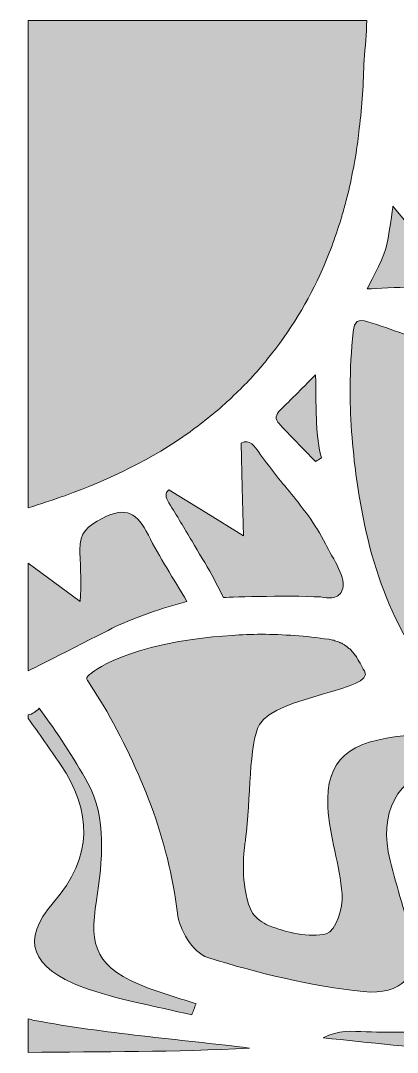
# Model space of a CAD drawing. Header units: inches. Extents: x 55 to 251, y -199 to -11.
# Drawn here: x 55.3 to 124.2, y -199.4 to -10.6 of the extents above; entities that cross this region are included whole.
import ezdxf

# ---------------------------------------------------------------- set-up
doc = ezdxf.new("R2010")
doc.units = ezdxf.units.IN
doc.header["$MEASUREMENT"] = 0
doc.layers.add('Layer 1', color=7, linetype='Continuous')

# ---------------------------------------------------------------- blocks, each defined once
blk = doc.blocks.new('block 2')
at = {"layer": 'Layer 1', "true_color": 0x434142}
h = blk.add_hatch(color=250, dxfattribs=at)
h.dxf.hatch_style = 2
edge = h.paths.add_edge_path()
edge.add_spline(control_points=[(63.35, -97.5), (71.55, -94.57), (79.28, -90.8), (86.27, -85.79), (88.79, -83.99), (91.21, -82.02), (93.52, -79.87), (95.64, -77.91), (97.67, -75.81), (99.59, -73.54), (99.87, -73.21), (100.12, -72.87), (100.39, -72.54), (104.64, -67.33), (107.95, -61.81), (110.49, -56.06), (111.89, -52.9), (113.06, -49.68), (114.03, -46.39), (114.3, -45.48), (114.56, -44.58), (114.8, -43.66), (115.72, -40.08), (116.43, -36.43), (116.95, -32.73), (117.06, -31.93), (117.15, -31.12), (117.24, -30.31), (117.73, -26.18), (118.01, -21.99), (118.11, -17.75), (118.36, -15.35), (118.52, -12.96), (118.63, -10.56), (118.63, -10.56), (56.63, -10.56), (56.63, -10.56), (56.63, -10.56), (56.63, -99.7), (56.63, -99.7), (56.63, -99.7), (56.63, -99.7), (56.63, -99.7), (58.9, -99.02), (61.14, -98.29), (63.35, -97.5)], knot_values=[0, 0, 0, 0, 1, 1, 1, 2, 2, 2, 3, 3, 3, 4, 4, 4, 5, 5, 5, 6, 6, 6, 7, 7, 7, 8, 8, 8, 9, 9, 9, 10, 10, 10, 11, 11, 11, 12, 12, 12, 13, 13, 13, 14, 14, 14, 15, 15, 15, 15], degree=3, periodic=1)
h = blk.add_hatch(color=250, dxfattribs=at)
h.dxf.hatch_style = 2
edge = h.paths.add_edge_path()
edge.add_spline(control_points=[(135.71, -59.32), (135.71, -59.32), (123.38, -44.5), (123.38, -44.5), (123.38, -44.5), (122.65, -50.52), (122.05, -52.44), (121.46, -54.34), (118.68, -59.66), (118.68, -59.66), (118.68, -59.66), (123.49, -59.37), (125.61, -59.35), (127.4, -59.32), (135.05, -60.99), (135.71, -59.32)], knot_values=[0, 0, 0, 0, 1, 1, 1, 2, 2, 2, 3, 3, 3, 4, 4, 4, 5, 5, 5, 5], degree=3, periodic=1)
h = blk.add_hatch(color=250, dxfattribs=at)
h.dxf.hatch_style = 2
edge = h.paths.add_edge_path()
edge.add_spline(control_points=[(154.34, -114.26), (154.35, -115.69), (157.8, -121.86), (158.68, -123.19), (159.65, -124.66), (160.63, -126.13), (161.6, -127.6), (161.6, -127.6), (179.96, -127.6), (179.96, -127.6), (177.73, -115.84), (173.31, -104.84), (165.24, -94.99), (162.55, -91.71), (159.67, -88.75), (156.64, -86.05), (153.48, -83.23), (150.14, -80.69), (146.66, -78.41), (142.35, -75.61), (137.82, -73.19), (133.1, -71.08), (130.56, -69.93), (127.96, -68.87), (125.31, -67.89), (123.17, -67.1), (121, -66.36), (118.8, -65.66), (117.04, -65.1), (116.33, -65.49), (116.11, -67.53), (115.75, -70.95), (115.58, -74.37), (115.57, -77.78), (115.56, -79.35), (115.59, -80.91), (115.65, -82.47), (115.77, -85.38), (116, -88.27), (116.33, -91.15), (116.58, -93.3), (116.88, -95.43), (117.23, -97.56), (117.53, -99.3), (117.84, -101.03), (118.2, -102.76), (119.79, -110.42), (122.3, -117.2), (125.58, -123.23), (125.99, -124), (126.43, -124.75), (126.88, -125.49), (127.09, -125.85), (127.32, -126.2), (127.54, -126.55), (127.76, -126.9), (127.97, -127.25), (128.19, -127.6), (128.19, -127.6), (128.2, -127.6), (128.2, -127.6), (128.2, -127.6), (128.2, -127.6), (128.2, -127.6), (130.51, -129.55), (132.62, -132.07), (135.58, -133.21), (144.94, -136.83), (155.45, -136.01), (165.39, -137.4), (161.81, -136.55), (158.23, -135.71), (154.62, -134.91), (150.55, -134.02), (148.32, -132.62), (149.83, -130.33), (150.23, -129.73), (153.16, -127.91), (153.78, -127.6), (153.78, -127.6), (153.78, -127.6), (153.78, -127.6), (153.78, -127.6), (153.78, -127.6), (153.78, -127.6), (146.78, -116.82), (139.76, -106.05), (132.73, -95.29), (131.73, -93.75), (130.73, -92.21), (129.73, -90.68), (129.52, -90.35), (129.3, -90.03), (129.11, -89.72), (128.42, -88.59), (128.06, -87.47), (129.53, -86.32), (131.34, -84.9), (133.11, -85.03), (134.76, -86.81), (135.16, -87.24), (135.52, -87.7), (135.86, -88.18), (137, -89.79), (137.86, -91.58), (138.94, -93.24), (139.19, -93.63), (139.45, -94.02), (139.71, -94.42), (143.44, -100.14), (147.25, -105.82), (151.02, -111.51), (151.8, -106.67), (151.95, -102.21), (151.75, -97.76), (151.61, -94.73), (153.35, -93.87), (155.61, -93.87), (158.03, -93.87), (157.86, -95.96), (157.86, -97.72), (157.87, -104.82), (154.32, -107.17), (154.34, -114.26)], knot_values=[0, 0, 0, 0, 1, 1, 1, 2, 2, 2, 3, 3, 3, 4, 4, 4, 5, 5, 5, 6, 6, 6, 7, 7, 7, 8, 8, 8, 9, 9, 9, 10, 10, 10, 11, 11, 11, 12, 12, 12, 13, 13, 13, 14, 14, 14, 15, 15, 15, 16, 16, 16, 17, 17, 17, 18, 18, 18, 19, 19, 19, 20, 20, 20, 21, 21, 21, 22, 22, 22, 23, 23, 23, 24, 24, 24, 25, 25, 25, 26, 26, 26, 27, 27, 27, 28, 28, 28, 29, 29, 29, 30, 30, 30, 31, 31, 31, 32, 32, 32, 33, 33, 33, 34, 34, 34, 35, 35, 35, 36, 36, 36, 37, 37, 37, 38, 38, 38, 39, 39, 39, 40, 40, 40, 41, 41, 41, 41], degree=3, periodic=1)
h = blk.add_hatch(color=250, dxfattribs=at)
h.dxf.hatch_style = 2
edge = h.paths.add_edge_path()
edge.add_spline(control_points=[(109.25, -91.24), (109.6, -91.02), (109.96, -90.8), (110.31, -90.58), (109.71, -88.19), (109.48, -85.78), (109.38, -83.27), (109.32, -81.79), (109.31, -80.27), (109.3, -78.71), (109.29, -77.62), (109.28, -76.51), (109.24, -75.37), (107.87, -76.74), (106.68, -77.94), (105.55, -79.07), (104.68, -79.94), (103.84, -80.78), (103, -81.6), (102.26, -82.32), (101.63, -83.12), (102.34, -84.03), (102.37, -84.08), (102.4, -84.13), (102.44, -84.17), (104.66, -86.58), (106.97, -88.89), (109.25, -91.24)], knot_values=[0, 0, 0, 0, 1, 1, 1, 2, 2, 2, 3, 3, 3, 4, 4, 4, 5, 5, 5, 6, 6, 6, 7, 7, 7, 8, 8, 8, 9, 9, 9, 9], degree=3, periodic=1)
h = blk.add_hatch(color=250, dxfattribs=at)
h.dxf.hatch_style = 2
edge = h.paths.add_edge_path()
edge.add_spline(control_points=[(82.38, -96.42), (81.67, -97.06), (81.72, -97.71), (82.41, -98.83), (83.85, -101.15), (85.24, -103.49), (86.63, -105.83), (87.87, -107.92), (89.1, -110.01), (90.33, -112.09), (90.33, -112.09), (90.33, -112.09), (90.33, -112.09), (90.33, -112.09), (92.36, -116.12), (92.36, -116.12), (92.36, -116.12), (103.76, -115.68), (110.17, -116.03), (110.89, -116.16), (111.58, -116.24), (112.19, -116.18), (113.02, -116.1), (113.69, -115.75), (114.06, -114.9), (115.04, -112.6), (112.44, -109.11), (111.04, -106.28), (110.14, -104.48), (109.07, -102.81), (107.92, -101.21), (105.97, -98.49), (103.78, -95.96), (101.7, -93.35), (100.71, -92.1), (99.74, -90.83), (98.84, -89.51), (98.17, -88.51), (97.17, -87.09), (95.65, -87.86), (95.65, -87.86), (95.83, -96.03), (95.83, -96.03), (95.83, -96.03), (96.03, -104.87), (96.03, -104.87), (96.03, -104.87), (89.14, -100.6), (89.14, -100.6), (89.14, -100.6), (82.38, -96.42), (82.38, -96.42)], knot_values=[0, 0, 0, 0, 1, 1, 1, 2, 2, 2, 3, 3, 3, 4, 4, 4, 5, 5, 5, 6, 6, 6, 7, 7, 7, 8, 8, 8, 9, 9, 9, 10, 10, 10, 11, 11, 11, 12, 12, 12, 13, 13, 13, 14, 14, 14, 15, 15, 15, 16, 16, 16, 17, 17, 17, 17], degree=3, periodic=1)
h = blk.add_hatch(color=250, dxfattribs=at)
h.dxf.hatch_style = 2
edge = h.paths.add_edge_path()
edge.add_spline(control_points=[(72.49, -121.48), (76.7, -119.66), (81.04, -118.06), (85.71, -116.88), (83.19, -112.58), (80.67, -108.77), (78.64, -104.7), (76.66, -100.72), (74.58, -99.34), (70.21, -101.64), (67.48, -103.08), (66.04, -104.21), (66.08, -107.43), (66.08, -107.59), (66.07, -107.74), (66.08, -107.91), (66.25, -110.87), (66.4, -113.86), (66.17, -116.84), (66.17, -116.84), (56.63, -109.84), (56.63, -109.84), (56.63, -109.84), (56.63, -129.57), (56.63, -129.57), (56.63, -129.57), (70.53, -122.52), (72.53, -121.51), (72.53, -121.51), (72.49, -121.48), (72.49, -121.48)], knot_values=[0, 0, 0, 0, 1, 1, 1, 2, 2, 2, 3, 3, 3, 4, 4, 4, 5, 5, 5, 6, 6, 6, 7, 7, 7, 8, 8, 8, 9, 9, 9, 10, 10, 10, 10], degree=3, periodic=1)
h = blk.add_hatch(color=250, dxfattribs=at)
h.dxf.hatch_style = 2
edge = h.paths.add_edge_path()
edge.add_spline(control_points=[(132.17, -146.8), (132.12, -146.76), (132.07, -146.73), (132.02, -146.7), (131.75, -146.37), (131.41, -146.03), (131.03, -145.68), (129.52, -144.29), (128.08, -142.83), (126.7, -141.32), (126.46, -141.34), (126.22, -141.35), (125.98, -141.37), (115.11, -142.37), (111.1, -145.76), (111.5, -154.49), (111.74, -159.82), (113.75, -165.09), (114.09, -170.43), (114.25, -172.92), (113.06, -177.14), (111.19, -177.65), (108.19, -178.48), (103.76, -177.42), (100.62, -176.13), (99.51, -175.68), (98.52, -174.86), (97.68, -173.91), (95.54, -169.56), (95.98, -163.76), (96.28, -161.4), (96.33, -161.08), (96.38, -160.74), (96.43, -160.4), (96.43, -160.36), (96.44, -160.33), (96.44, -160.33), (96.44, -160.33), (96.43, -160.33), (96.43, -160.33), (97.37, -153.17), (96.99, -142.81), (98.98, -139.38), (102.05, -134.1), (120.29, -133.14), (118.18, -129.57), (118.18, -129.57), (118.18, -129.57), (118.18, -129.57), (117.91, -129.09), (117.63, -128.61), (117.37, -128.12), (117.12, -127.65), (116.85, -127.23), (116.58, -126.83), (116.58, -126.83), (116.58, -126.83), (116.58, -126.83), (116.56, -126.81), (116.55, -126.8), (116.54, -126.78), (116.46, -126.67), (116.38, -126.57), (116.3, -126.46), (116.21, -126.35), (116.13, -126.24), (116.05, -126.14), (116.02, -126.11), (116, -126.08), (115.97, -126.06), (115.81, -125.87), (115.65, -125.7), (115.48, -125.54), (115.44, -125.5), (115.39, -125.46), (115.35, -125.43), (115.19, -125.28), (115.02, -125.14), (114.85, -125.02), (114.79, -124.97), (114.73, -124.93), (114.66, -124.89), (114.5, -124.78), (114.34, -124.68), (114.17, -124.58), (114.08, -124.53), (113.98, -124.49), (113.89, -124.45), (113.81, -124.41), (113.73, -124.38), (113.65, -124.34), (113.57, -124.3), (113.5, -124.26), (113.41, -124.23), (113.27, -124.18), (113.12, -124.13), (112.97, -124.09), (112.84, -124.05), (112.72, -124), (112.58, -123.96), (112.28, -123.89), (111.98, -123.83), (111.65, -123.78), (107.46, -123.16), (103.34, -122.86), (99.29, -122.86), (97.48, -122.86), (95.69, -122.94), (93.91, -123.07), (93.91, -123.07), (93.98, -123.05), (93.98, -123.05), (74.08, -124.38), (68.07, -130.11), (68.07, -130.11), (68.07, -130.11), (68.08, -130.1), (68.08, -130.1), (67.75, -130.28), (67.52, -130.49), (67.43, -130.72), (67.41, -130.73), (67.39, -130.74), (67.37, -130.75), (67.38, -130.76), (67.39, -130.78), (67.41, -130.8), (67.39, -130.85), (67.37, -130.9), (67.37, -130.95), (67.37, -131.03), (67.39, -131.1), (67.42, -131.18), (67.42, -131.18), (67.42, -131.18), (67.42, -131.18), (67.42, -131.18), (67.45, -131.22), (67.45, -131.22), (67.47, -131.28), (67.51, -131.33), (67.55, -131.39), (67.55, -131.39), (70.39, -135.83), (70.39, -135.83), (77.23, -147.78), (82.35, -160.28), (83.95, -173.88), (84.3, -176.79), (86.69, -181.11), (89.53, -182.01), (98.67, -184.87), (108.33, -187.21), (118.04, -188.25), (124.83, -188.97), (128.59, -185.05), (127.07, -179.24), (125.77, -174.24), (124.13, -169.29), (122.89, -164.28), (120.71, -155.5), (124.03, -149.21), (132.17, -146.8)], knot_values=[0, 0, 0, 0, 1, 1, 1, 2, 2, 2, 3, 3, 3, 4, 4, 4, 5, 5, 5, 6, 6, 6, 7, 7, 7, 8, 8, 8, 9, 9, 9, 10, 10, 10, 11, 11, 11, 12, 12, 12, 13, 13, 13, 14, 14, 14, 15, 15, 15, 16, 16, 16, 17, 17, 17, 18, 18, 18, 19, 19, 19, 20, 20, 20, 21, 21, 21, 22, 22, 22, 23, 23, 23, 24, 24, 24, 25, 25, 25, 26, 26, 26, 27, 27, 27, 28, 28, 28, 29, 29, 29, 30, 30, 30, 31, 31, 31, 32, 32, 32, 33, 33, 33, 34, 34, 34, 35, 35, 35, 36, 36, 36, 37, 37, 37, 38, 38, 38, 39, 39, 39, 40, 40, 40, 41, 41, 41, 42, 42, 42, 43, 43, 43, 44, 44, 44, 45, 45, 45, 46, 46, 46, 47, 47, 47, 48, 48, 48, 49, 49, 49, 50, 50, 50, 51, 51, 51, 52, 52, 52, 53, 53, 53, 54, 54, 54, 54], degree=3, periodic=1)
h = blk.add_hatch(color=250, dxfattribs=at)
h.dxf.hatch_style = 2
edge = h.paths.add_edge_path()
edge.add_spline(control_points=[(66.61, -187.41), (72.89, -189.75), (79.9, -190.86), (86.58, -192.52), (86.84, -191.84), (87.1, -191.16), (87.36, -190.48), (84.45, -189.52), (81.47, -188.68), (78.63, -187.6), (68.94, -183.9), (67.79, -180.09), (69.14, -171.56), (70.27, -164.48), (71.01, -156.28), (67.57, -150.08), (64.97, -145.41), (61.95, -140.85), (58.68, -136.39), (58.07, -136.95), (57.43, -137.48), (56.63, -137.62), (56.63, -137.62), (56.63, -138.24), (56.63, -138.24), (58.67, -141.04), (60.65, -143.86), (62.57, -146.69), (68.3, -155.13), (68.63, -163.55), (61.21, -172.02), (55.27, -178.81), (57.17, -183.89), (66.61, -187.41)], knot_values=[0, 0, 0, 0, 1, 1, 1, 2, 2, 2, 3, 3, 3, 4, 4, 4, 5, 5, 5, 6, 6, 6, 7, 7, 7, 8, 8, 8, 9, 9, 9, 10, 10, 10, 11, 11, 11, 11], degree=3, periodic=1)
h = blk.add_hatch(color=250, dxfattribs=at)
h.dxf.hatch_style = 2
edge = h.paths.add_edge_path()
edge.add_spline(control_points=[(147.76, -157.16), (146, -155.94), (144.24, -154.72), (142.47, -153.51), (137.28, -155.19), (134.49, -159.1), (134.89, -164.5), (135.4, -171.32), (137.76, -178.04), (138.64, -184.86), (139.85, -194.15), (138.12, -195.44), (126.22, -195.66), (123.64, -195.7), (121.06, -195.71), (118.49, -195.6), (115.95, -195.49), (113.44, -195.21), (110.62, -196.73), (119.17, -197.52), (127.7, -198.62), (136.28, -198.99), (143.84, -199.32), (146.78, -195.69), (145.44, -190.06), (144.24, -185.04), (142.39, -180.12), (141.14, -175.11), (138.89, -166.05), (141.15, -160.04), (147.76, -157.16)], knot_values=[0, 0, 0, 0, 1, 1, 1, 2, 2, 2, 3, 3, 3, 4, 4, 4, 5, 5, 5, 6, 6, 6, 7, 7, 7, 8, 8, 8, 9, 9, 9, 10, 10, 10, 10], degree=3, periodic=1)
h = blk.add_hatch(color=250, dxfattribs=at)
h.dxf.hatch_style = 2
edge = h.paths.add_edge_path()
edge.add_spline(control_points=[(56.63, -193.22), (56.63, -193.22), (56.63, -199.36), (56.63, -199.36), (70.11, -199.22), (83.59, -199.33), (97.14, -198.58), (84.02, -196.94), (70.71, -195.94), (57.83, -193.51), (57.41, -193.43), (57.03, -193.32), (56.63, -193.22)], knot_values=[0, 0, 0, 0, 1, 1, 1, 2, 2, 2, 3, 3, 3, 4, 4, 4, 4], degree=3, periodic=1)
at = {"layer": 'Layer 1', "lineweight": 0}
for points, knots in [([(63.35, -97.5), (71.55, -94.57), (79.28, -90.8), (86.27, -85.79), (88.79, -83.99), (91.21, -82.02), (93.52, -79.87), (95.64, -77.91), (97.67, -75.81), (99.59, -73.54), (99.87, -73.21), (100.12, -72.87), (100.39, -72.54), (104.64, -67.33), (107.95, -61.81), (110.49, -56.06), (111.89, -52.9), (113.06, -49.68), (114.03, -46.39), (114.3, -45.48), (114.56, -44.58), (114.8, -43.66), (115.72, -40.08), (116.43, -36.43), (116.95, -32.73), (117.06, -31.93), (117.15, -31.12), (117.24, -30.31), (117.73, -26.18), (118.01, -21.99), (118.11, -17.75), (118.36, -15.35), (118.52, -12.96), (118.63, -10.56), (118.63, -10.56), (56.63, -10.56), (56.63, -10.56), (56.63, -10.56), (56.63, -99.7), (56.63, -99.7), (56.63, -99.7), (56.63, -99.7), (56.63, -99.7), (58.9, -99.02), (61.14, -98.29), (63.35, -97.5)], [0, 0, 0, 0, 1, 1, 1, 2, 2, 2, 3, 3, 3, 4, 4, 4, 5, 5, 5, 6, 6, 6, 7, 7, 7, 8, 8, 8, 9, 9, 9, 10, 10, 10, 11, 11, 11, 12, 12, 12, 13, 13, 13, 14, 14, 14, 15, 15, 15, 15]), ([(135.71, -59.32), (135.71, -59.32), (123.38, -44.5), (123.38, -44.5), (123.38, -44.5), (122.65, -50.52), (122.05, -52.44), (121.46, -54.34), (118.68, -59.66), (118.68, -59.66), (118.68, -59.66), (123.49, -59.37), (125.61, -59.35), (127.4, -59.32), (135.05, -60.99), (135.71, -59.32)], [0, 0, 0, 0, 1, 1, 1, 2, 2, 2, 3, 3, 3, 4, 4, 4, 5, 5, 5, 5]), ([(154.34, -114.26), (154.35, -115.69), (157.8, -121.86), (158.68, -123.19), (159.65, -124.66), (160.63, -126.13), (161.6, -127.6), (161.6, -127.6), (179.96, -127.6), (179.96, -127.6), (177.73, -115.84), (173.31, -104.84), (165.24, -94.99), (162.55, -91.71), (159.67, -88.75), (156.64, -86.05), (153.48, -83.23), (150.14, -80.69), (146.66, -78.41), (142.35, -75.61), (137.82, -73.19), (133.1, -71.08), (130.56, -69.93), (127.96, -68.87), (125.31, -67.89), (123.17, -67.1), (121, -66.36), (118.8, -65.66), (117.04, -65.1), (116.33, -65.49), (116.11, -67.53), (115.75, -70.95), (115.58, -74.37), (115.57, -77.78), (115.56, -79.35), (115.59, -80.91), (115.65, -82.47), (115.77, -85.38), (116, -88.27), (116.33, -91.15), (116.58, -93.3), (116.88, -95.43), (117.23, -97.56), (117.53, -99.3), (117.84, -101.03), (118.2, -102.76), (119.79, -110.42), (122.3, -117.2), (125.58, -123.23), (125.99, -124), (126.43, -124.75), (126.88, -125.49), (127.09, -125.85), (127.32, -126.2), (127.54, -126.55), (127.76, -126.9), (127.97, -127.25), (128.19, -127.6), (128.19, -127.6), (128.2, -127.6), (128.2, -127.6), (128.2, -127.6), (128.2, -127.6), (128.2, -127.6), (130.51, -129.55), (132.62, -132.07), (135.58, -133.21), (144.94, -136.83), (155.45, -136.01), (165.39, -137.4), (161.81, -136.55), (158.23, -135.71), (154.62, -134.91), (150.55, -134.02), (148.32, -132.62), (149.83, -130.33), (150.23, -129.73), (153.16, -127.91), (153.78, -127.6), (153.78, -127.6), (153.78, -127.6), (153.78, -127.6), (153.78, -127.6), (153.78, -127.6), (153.78, -127.6), (146.78, -116.82), (139.76, -106.05), (132.73, -95.29), (131.73, -93.75), (130.73, -92.21), (129.73, -90.68), (129.52, -90.35), (129.3, -90.03), (129.11, -89.72), (128.42, -88.59), (128.06, -87.47), (129.53, -86.32), (131.34, -84.9), (133.11, -85.03), (134.76, -86.81), (135.16, -87.24), (135.52, -87.7), (135.86, -88.18), (137, -89.79), (137.86, -91.58), (138.94, -93.24), (139.19, -93.63), (139.45, -94.02), (139.71, -94.42), (143.44, -100.14), (147.25, -105.82), (151.02, -111.51), (151.8, -106.67), (151.95, -102.21), (151.75, -97.76), (151.61, -94.73), (153.35, -93.87), (155.61, -93.87), (158.03, -93.87), (157.86, -95.96), (157.86, -97.72), (157.87, -104.82), (154.32, -107.17), (154.34, -114.26)], [0, 0, 0, 0, 1, 1, 1, 2, 2, 2, 3, 3, 3, 4, 4, 4, 5, 5, 5, 6, 6, 6, 7, 7, 7, 8, 8, 8, 9, 9, 9, 10, 10, 10, 11, 11, 11, 12, 12, 12, 13, 13, 13, 14, 14, 14, 15, 15, 15, 16, 16, 16, 17, 17, 17, 18, 18, 18, 19, 19, 19, 20, 20, 20, 21, 21, 21, 22, 22, 22, 23, 23, 23, 24, 24, 24, 25, 25, 25, 26, 26, 26, 27, 27, 27, 28, 28, 28, 29, 29, 29, 30, 30, 30, 31, 31, 31, 32, 32, 32, 33, 33, 33, 34, 34, 34, 35, 35, 35, 36, 36, 36, 37, 37, 37, 38, 38, 38, 39, 39, 39, 40, 40, 40, 41, 41, 41, 41]), ([(109.25, -91.24), (109.6, -91.02), (109.96, -90.8), (110.31, -90.58), (109.71, -88.19), (109.48, -85.78), (109.38, -83.27), (109.32, -81.79), (109.31, -80.27), (109.3, -78.71), (109.29, -77.62), (109.28, -76.51), (109.24, -75.37), (107.87, -76.74), (106.68, -77.94), (105.55, -79.07), (104.68, -79.94), (103.84, -80.78), (103, -81.6), (102.26, -82.32), (101.63, -83.12), (102.34, -84.03), (102.37, -84.08), (102.4, -84.13), (102.44, -84.17), (104.66, -86.58), (106.97, -88.89), (109.25, -91.24)], [0, 0, 0, 0, 1, 1, 1, 2, 2, 2, 3, 3, 3, 4, 4, 4, 5, 5, 5, 6, 6, 6, 7, 7, 7, 8, 8, 8, 9, 9, 9, 9]), ([(82.38, -96.42), (81.67, -97.06), (81.72, -97.71), (82.41, -98.83), (83.85, -101.15), (85.24, -103.49), (86.63, -105.83), (87.87, -107.92), (89.1, -110.01), (90.33, -112.09), (90.33, -112.09), (90.33, -112.09), (90.33, -112.09), (90.33, -112.09), (92.36, -116.12), (92.36, -116.12), (92.36, -116.12), (103.76, -115.68), (110.17, -116.03), (110.89, -116.16), (111.58, -116.24), (112.19, -116.18), (113.02, -116.1), (113.69, -115.75), (114.06, -114.9), (115.04, -112.6), (112.44, -109.11), (111.04, -106.28), (110.14, -104.48), (109.07, -102.81), (107.92, -101.21), (105.97, -98.49), (103.78, -95.96), (101.7, -93.35), (100.71, -92.1), (99.74, -90.83), (98.84, -89.51), (98.17, -88.51), (97.17, -87.09), (95.65, -87.86), (95.65, -87.86), (95.83, -96.03), (95.83, -96.03), (95.83, -96.03), (96.03, -104.87), (96.03, -104.87), (96.03, -104.87), (89.14, -100.6), (89.14, -100.6), (89.14, -100.6), (82.38, -96.42), (82.38, -96.42)], [0, 0, 0, 0, 1, 1, 1, 2, 2, 2, 3, 3, 3, 4, 4, 4, 5, 5, 5, 6, 6, 6, 7, 7, 7, 8, 8, 8, 9, 9, 9, 10, 10, 10, 11, 11, 11, 12, 12, 12, 13, 13, 13, 14, 14, 14, 15, 15, 15, 16, 16, 16, 17, 17, 17, 17]), ([(72.49, -121.48), (76.7, -119.66), (81.04, -118.06), (85.71, -116.88), (83.19, -112.58), (80.67, -108.77), (78.64, -104.7), (76.66, -100.72), (74.58, -99.34), (70.21, -101.64), (67.48, -103.08), (66.04, -104.21), (66.08, -107.43), (66.08, -107.59), (66.07, -107.74), (66.08, -107.91), (66.25, -110.87), (66.4, -113.86), (66.17, -116.84), (66.17, -116.84), (56.63, -109.84), (56.63, -109.84), (56.63, -109.84), (56.63, -129.57), (56.63, -129.57), (56.63, -129.57), (70.53, -122.52), (72.53, -121.51), (72.53, -121.51), (72.49, -121.48), (72.49, -121.48)], [0, 0, 0, 0, 1, 1, 1, 2, 2, 2, 3, 3, 3, 4, 4, 4, 5, 5, 5, 6, 6, 6, 7, 7, 7, 8, 8, 8, 9, 9, 9, 10, 10, 10, 10]), ([(132.17, -146.8), (132.12, -146.76), (132.07, -146.73), (132.02, -146.7), (131.75, -146.37), (131.41, -146.03), (131.03, -145.68), (129.52, -144.29), (128.08, -142.83), (126.7, -141.32), (126.46, -141.34), (126.22, -141.35), (125.98, -141.37), (115.11, -142.37), (111.1, -145.76), (111.5, -154.49), (111.74, -159.82), (113.75, -165.09), (114.09, -170.43), (114.25, -172.92), (113.06, -177.14), (111.19, -177.65), (108.19, -178.48), (103.76, -177.42), (100.62, -176.13), (99.51, -175.68), (98.52, -174.86), (97.68, -173.91), (95.54, -169.56), (95.98, -163.76), (96.28, -161.4), (96.33, -161.08), (96.38, -160.74), (96.43, -160.4), (96.43, -160.36), (96.44, -160.33), (96.44, -160.33), (96.44, -160.33), (96.43, -160.33), (96.43, -160.33), (97.37, -153.17), (96.99, -142.81), (98.98, -139.38), (102.05, -134.1), (120.29, -133.14), (118.18, -129.57), (118.18, -129.57), (118.18, -129.57), (118.18, -129.57), (117.91, -129.09), (117.63, -128.61), (117.37, -128.12), (117.12, -127.65), (116.85, -127.23), (116.58, -126.83), (116.58, -126.83), (116.58, -126.83), (116.58, -126.83), (116.56, -126.81), (116.55, -126.8), (116.54, -126.78), (116.46, -126.67), (116.38, -126.57), (116.3, -126.46), (116.21, -126.35), (116.13, -126.24), (116.05, -126.14), (116.02, -126.11), (116, -126.08), (115.97, -126.06), (115.81, -125.87), (115.65, -125.7), (115.48, -125.54), (115.44, -125.5), (115.39, -125.46), (115.35, -125.43), (115.19, -125.28), (115.02, -125.14), (114.85, -125.02), (114.79, -124.97), (114.73, -124.93), (114.66, -124.89), (114.5, -124.78), (114.34, -124.68), (114.17, -124.58), (114.08, -124.53), (113.98, -124.49), (113.89, -124.45), (113.81, -124.41), (113.73, -124.38), (113.65, -124.34), (113.57, -124.3), (113.5, -124.26), (113.41, -124.23), (113.27, -124.18), (113.12, -124.13), (112.97, -124.09), (112.84, -124.05), (112.72, -124), (112.58, -123.96), (112.28, -123.89), (111.98, -123.83), (111.65, -123.78), (107.46, -123.16), (103.34, -122.86), (99.29, -122.86), (97.48, -122.86), (95.69, -122.94), (93.91, -123.07), (93.91, -123.07), (93.98, -123.05), (93.98, -123.05), (74.08, -124.38), (68.07, -130.11), (68.07, -130.11), (68.07, -130.11), (68.08, -130.1), (68.08, -130.1), (67.75, -130.28), (67.52, -130.49), (67.43, -130.72), (67.41, -130.73), (67.39, -130.74), (67.37, -130.75), (67.38, -130.76), (67.39, -130.78), (67.41, -130.8), (67.39, -130.85), (67.37, -130.9), (67.37, -130.95), (67.37, -131.03), (67.39, -131.1), (67.42, -131.18), (67.42, -131.18), (67.42, -131.18), (67.42, -131.18), (67.42, -131.18), (67.45, -131.22), (67.45, -131.22), (67.47, -131.28), (67.51, -131.33), (67.55, -131.39), (67.55, -131.39), (70.39, -135.83), (70.39, -135.83), (77.23, -147.78), (82.35, -160.28), (83.95, -173.88), (84.3, -176.79), (86.69, -181.11), (89.53, -182.01), (98.67, -184.87), (108.33, -187.21), (118.04, -188.25), (124.83, -188.97), (128.59, -185.05), (127.07, -179.24), (125.77, -174.24), (124.13, -169.29), (122.89, -164.28), (120.71, -155.5), (124.03, -149.21), (132.17, -146.8)], [0, 0, 0, 0, 1, 1, 1, 2, 2, 2, 3, 3, 3, 4, 4, 4, 5, 5, 5, 6, 6, 6, 7, 7, 7, 8, 8, 8, 9, 9, 9, 10, 10, 10, 11, 11, 11, 12, 12, 12, 13, 13, 13, 14, 14, 14, 15, 15, 15, 16, 16, 16, 17, 17, 17, 18, 18, 18, 19, 19, 19, 20, 20, 20, 21, 21, 21, 22, 22, 22, 23, 23, 23, 24, 24, 24, 25, 25, 25, 26, 26, 26, 27, 27, 27, 28, 28, 28, 29, 29, 29, 30, 30, 30, 31, 31, 31, 32, 32, 32, 33, 33, 33, 34, 34, 34, 35, 35, 35, 36, 36, 36, 37, 37, 37, 38, 38, 38, 39, 39, 39, 40, 40, 40, 41, 41, 41, 42, 42, 42, 43, 43, 43, 44, 44, 44, 45, 45, 45, 46, 46, 46, 47, 47, 47, 48, 48, 48, 49, 49, 49, 50, 50, 50, 51, 51, 51, 52, 52, 52, 53, 53, 53, 54, 54, 54, 54]), ([(66.61, -187.41), (72.89, -189.75), (79.9, -190.86), (86.58, -192.52), (86.84, -191.84), (87.1, -191.16), (87.36, -190.48), (84.45, -189.52), (81.47, -188.68), (78.63, -187.6), (68.94, -183.9), (67.79, -180.09), (69.14, -171.56), (70.27, -164.48), (71.01, -156.28), (67.57, -150.08), (64.97, -145.41), (61.95, -140.85), (58.68, -136.39), (58.07, -136.95), (57.43, -137.48), (56.63, -137.62), (56.63, -137.62), (56.63, -138.24), (56.63, -138.24), (58.67, -141.04), (60.65, -143.86), (62.57, -146.69), (68.3, -155.13), (68.63, -163.55), (61.21, -172.02), (55.27, -178.81), (57.17, -183.89), (66.61, -187.41)], [0, 0, 0, 0, 1, 1, 1, 2, 2, 2, 3, 3, 3, 4, 4, 4, 5, 5, 5, 6, 6, 6, 7, 7, 7, 8, 8, 8, 9, 9, 9, 10, 10, 10, 11, 11, 11, 11]), ([(147.76, -157.16), (146, -155.94), (144.24, -154.72), (142.47, -153.51), (137.28, -155.19), (134.49, -159.1), (134.89, -164.5), (135.4, -171.32), (137.76, -178.04), (138.64, -184.86), (139.85, -194.15), (138.12, -195.44), (126.22, -195.66), (123.64, -195.7), (121.06, -195.71), (118.49, -195.6), (115.95, -195.49), (113.44, -195.21), (110.62, -196.73), (119.17, -197.52), (127.7, -198.62), (136.28, -198.99), (143.84, -199.32), (146.78, -195.69), (145.44, -190.06), (144.24, -185.04), (142.39, -180.12), (141.14, -175.11), (138.89, -166.05), (141.15, -160.04), (147.76, -157.16)], [0, 0, 0, 0, 1, 1, 1, 2, 2, 2, 3, 3, 3, 4, 4, 4, 5, 5, 5, 6, 6, 6, 7, 7, 7, 8, 8, 8, 9, 9, 9, 10, 10, 10, 10]), ([(56.63, -193.22), (56.63, -193.22), (56.63, -199.36), (56.63, -199.36), (70.11, -199.22), (83.59, -199.33), (97.14, -198.58), (84.02, -196.94), (70.71, -195.94), (57.83, -193.51), (57.41, -193.43), (57.03, -193.32), (56.63, -193.22)], [0, 0, 0, 0, 1, 1, 1, 2, 2, 2, 3, 3, 3, 4, 4, 4, 4])]:
    blk.add_open_spline(points, degree=3, knots=knots, dxfattribs=at)

msp = doc.modelspace()

# ---------------------------------------------------------------- block references
at = {"layer": 'Layer 1'}
msp.add_blockref('block 2', (0, 0), dxfattribs=at)

doc.saveas('drawing.dxf')
